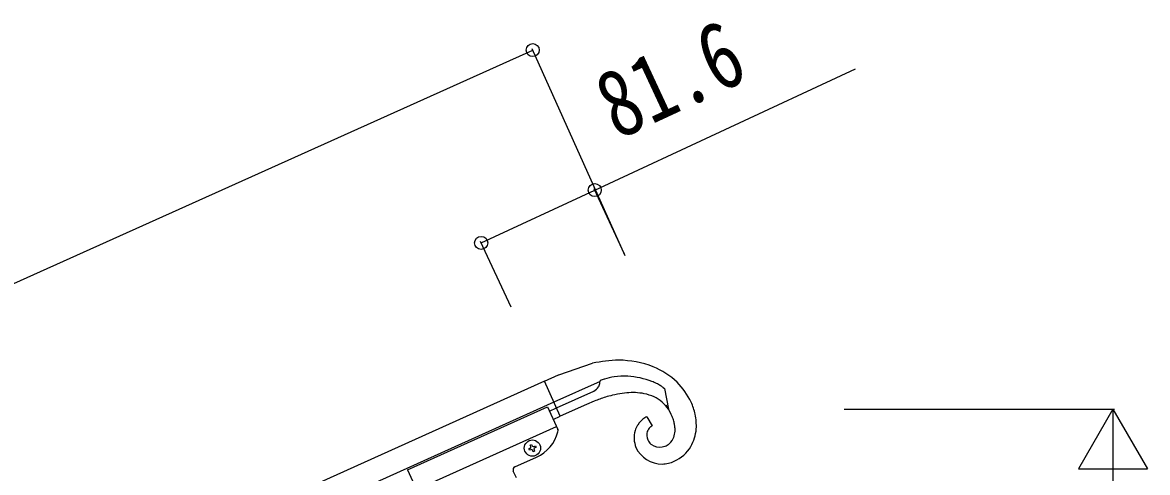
# Model space of a CAD drawing. Units: millimetres, scale not verified. Extents: x -4015 to 4015, y -2862 to 2860.
# Drawn here: x 1069 to 1802, y -871 to -578 of the extents above; entities that cross this region are included whole.
import ezdxf
from ezdxf.enums import TextEntityAlignment as Align

# ---------------------------------------------------------------- set-up
doc = ezdxf.new("R2010")
doc.units = ezdxf.units.MM
doc.header["$LTSCALE"] = 10
doc.layers.add('0-3_YKK_A1', color=4, linetype='Continuous')
doc.layers.add('0-4_YKK_D', color=6, linetype='Continuous')
doc.styles.add('ＭＳ ゴシック', font='')
doc.styles.get('ＭＳ ゴシック').set_extended_font_data('MS Gothic')

msp = doc.modelspace()

# ---------------------------------------------------------------- linework, layer by layer
at = {"layer": '0-3_YKK_A1'}
for p, q in [((1418.77, -807.45), (1440.65, -799.98)), ((1409.37, -811.75), (560.11, -1193.96)), ((1419.57, -834.5), (1409.31, -811.7)), ((1445.6, -811.83), (1415.46, -825.38)), ((1445.44, -813.09), (1445.5, -812.86)), ((1417.1, -829.03), (1441.42, -818.1)), ((1444.62, -815.24), (1444.7, -815.09)), ((1486.61, -815.79), (1487.43, -816.43)), ((1487.43, -816.43), (1490.22, -830)), ((1415.52, -825.43), (566.26, -1207.64)), ((1436.64, -826.82), (1419.56, -834.5)), ((1441.8, -824.65), (1436.64, -826.82)), ((1320.14, -869.42), (1411.33, -828.38)), ((1411.33, -828.38), (1418.03, -843.26)), ((1412.57, -831.14), (1417.16, -829.08)), ((1415.04, -836.61), (1419.63, -834.55)), ((1476.04, -834.88), (1479.56, -840.81)), ((1492.2, -833.87), (1491.96, -833.34)), ((1325.88, -882.18), (1417.08, -841.14)), ((1478.63, -841.33), (1478.51, -841.42)), ((1400.39, -856.31), (1399.51, -856.7)), ((1402.62, -854.25), (1403.5, -853.85)), ((1478.7, -852.71), (1479.03, -852.97)), ((1487.68, -854.07), (1487.89, -853.99)), ((1487.89, -853.99), (1488.56, -853.72)), ((1489.85, -853), (1490.27, -852.7)), ((1390.04, -867.57), (1404.17, -861.2)), ((1320.14, -869.42), (1326.84, -884.3)), ((1391.09, -874.77), (1389.03, -870.21))]:
    msp.add_line(p, q, dxfattribs=at)
for points in [[(1409.31, -811.7), (1418.42, -807.61), (1418.77, -807.45)], [(1445.5, -812.86), (1445.64, -811.41), (1445.64, -811.39)], [(1399.51, -856.7), (1399.12, -855.82), (1399.99, -855.43)], [(1400.48, -854.16), (1400.08, -853.29), (1400.96, -852.89), (1401.35, -853.77)], [(1402.53, -856.39), (1402.93, -857.27), (1402.05, -857.66), (1401.66, -856.79)], [(1403.5, -853.85), (1403.89, -854.73), (1403.01, -855.12)]]:
    msp.add_lwpolyline(points, dxfattribs=at)
msp.add_circle((1401.5, -855.28), 5.3, dxfattribs=at)
for centre, radius, start, end in [((1459.23, -884.61), 86.64, 90.93194, 102.38156), ((1457.15, -861.63), 63.66, 68.8239, 89.39496), ((1460.15, -850.38), 52.1, 46.86916, 67.44021), ((1434.38, -810.28), 11.41, 338.88732, 345.76075), ((1473.52, -878.56), 72.76, 110.2469, 112.53865), ((1444.89, -811.43), 0.75, 3.05731, 5.34907), ((1461.12, -849.5), 41.23, 98.88406, 108.0465), ((1461.61, -863.83), 55.49, 87.94108, 97.10352), ((1459.25, -866.13), 57.91, 69.66905, 85.68574), ((1448.49, -884.27), 78.76, 64.62105, 66.9128), ((1447.63, -877.88), 73.44, 59.58366, 61.87541), ((1460.05, -847.21), 49.91, 26.00053, 44.29621), ((1438.01, -811.07), 7.82, 295.88139, 327.75983), ((1436.17, -810.62), 9.63, 332.35131, 336.93436), ((1472.1, -900.04), 81.33, 98.534, 103.11705), ((1469.06, -892.34), 73.28, 92.49829, 97.08134), ((1466.96, -887.08), 67.96, 88.62627, 90.91803), ((1465.95, -867.88), 48.81, 80.03255, 86.90598), ((1467.28, -852.65), 33.61, 66.31203, 77.76165), ((1454.69, -860.31), 54.78, 54.35666, 56.64842), ((1509.47, -1005.65), 193.24, 108.2084, 110.50015), ((1482.54, -935.22), 117.98, 104.17673, 106.46849), ((1470.13, -843.79), 24.36, 34.4544, 64.08205), ((1440.16, -858.39), 57.54, 25.80845, 32.68189), ((1457.25, -845.69), 51.82, 13.96038, 23.12282), ((1483.58, -850.77), 17.59, 115.37774, 119.96079), ((1454.49, -849.74), 40.92, 18.24191, 22.82496), ((1468.03, -840.96), 40.27, 357.39542, 11.12995), ((1487.29, -850.34), 19.97, 149.66128, 161.1109), ((1483.03, -848.53), 15.38, 122.34282, 147.45202), ((1483.29, -847.01), 7.41, 141.29787, 159.59356), ((1484.79, -848.84), 9.74, 133.78953, 138.37258), ((1483.09, -847.4), 7.53, 127.44934, 132.03239), ((1482.4, -846.83), 6.66, 115.22416, 124.3866), ((1458.41, -847.33), 36.45, 11.98796, 16.57101), ((1467.3, -844.57), 27.19, 5.60305, 10.1861), ((1464.85, -843.51), 29.56, 358.51674, 3.09979), ((1478.28, -839.84), 30.12, 331.55139, 354.39376), ((1393.91, -838.41), 25, 294.23, 345.73005), ((1416.2, -844.08), 2, 345.73005, 24.23), ((1484.28, -848.58), 16.56, 163.49332, 202.0855), ((1483.95, -846.77), 7.96, 162.8662, 203.6821), ((1484.48, -846.3), 8.64, 205.12473, 227.9671), ((1483.33, -844.16), 11.03, 313.08207, 338.19126), ((1479.83, -843.32), 14.6, 340.21075, 356.22744), ((1399.6, -854.56), 0.96, 294.23, 24.23), ((1400.78, -857.18), 0.96, 24.23, 114.23), ((1402.23, -853.37), 0.96, 204.23, 294.23), ((1403.41, -856), 0.96, 114.23, 204.23), ((1486.08, -846.75), 18.94, 205.16426, 269.85289), ((1484.31, -845.66), 9.02, 234.14759, 281.5867), ((1481.58, -834.75), 20.26, 282.94414, 287.52719), ((1483.24, -842.61), 12.31, 295.59582, 302.46925), ((1478.44, -837.56), 19.21, 307.98825, 310.28), ((1482.37, -840.09), 26.47, 295.91426, 327.7927), ((1485.04, -843), 22.71, 272.49733, 293.06839), ((1390.86, -869.39), 2, 114.23, 204.23)]:
    msp.add_arc(centre, radius, start, end, dxfattribs=at)
at = {"layer": '0-4_YKK_D'}
for p, q in [((478.01, -1011.54), (1401.68, -595.85)), ((1462, -729.87), (1401.27, -594.94)), ((1461.57, -728.96), (1441.69, -686.19)), ((1387.55, -763.37), (1367.66, -720.61)), ((1604.54, -829.9), (1780.69, -829.9)), ((1779.69, -829.9), (1757.19, -868.87)), ((1779.69, -829.9), (1802.19, -868.87)), ((1779.69, -829.9), (1779.69, -907.84)), ((1757.19, -868.87), (1802.19, -868.87))]:
    msp.add_line(p, q, dxfattribs=at)
msp.add_lwpolyline([(1368.09, -721.52), (1442.12, -687.1), (1612.05, -608.1)], dxfattribs=at)
for centre in [(1401.68, -595.85), (1442.12, -687.1), (1368.09, -721.52)]:
    msp.add_circle(centre, 4.25, dxfattribs=at)

# ---------------------------------------------------------------- texts
at = {"layer": '0-4_YKK_D', "style": 'ＭＳ ゴシック', "width": 0.8}
msp.add_text('81.6', height=43.99, rotation=24.933, dxfattribs=at).set_placement((1462.38, -666.65), align=Align.BOTTOM_LEFT)

doc.saveas('drawing.dxf')
